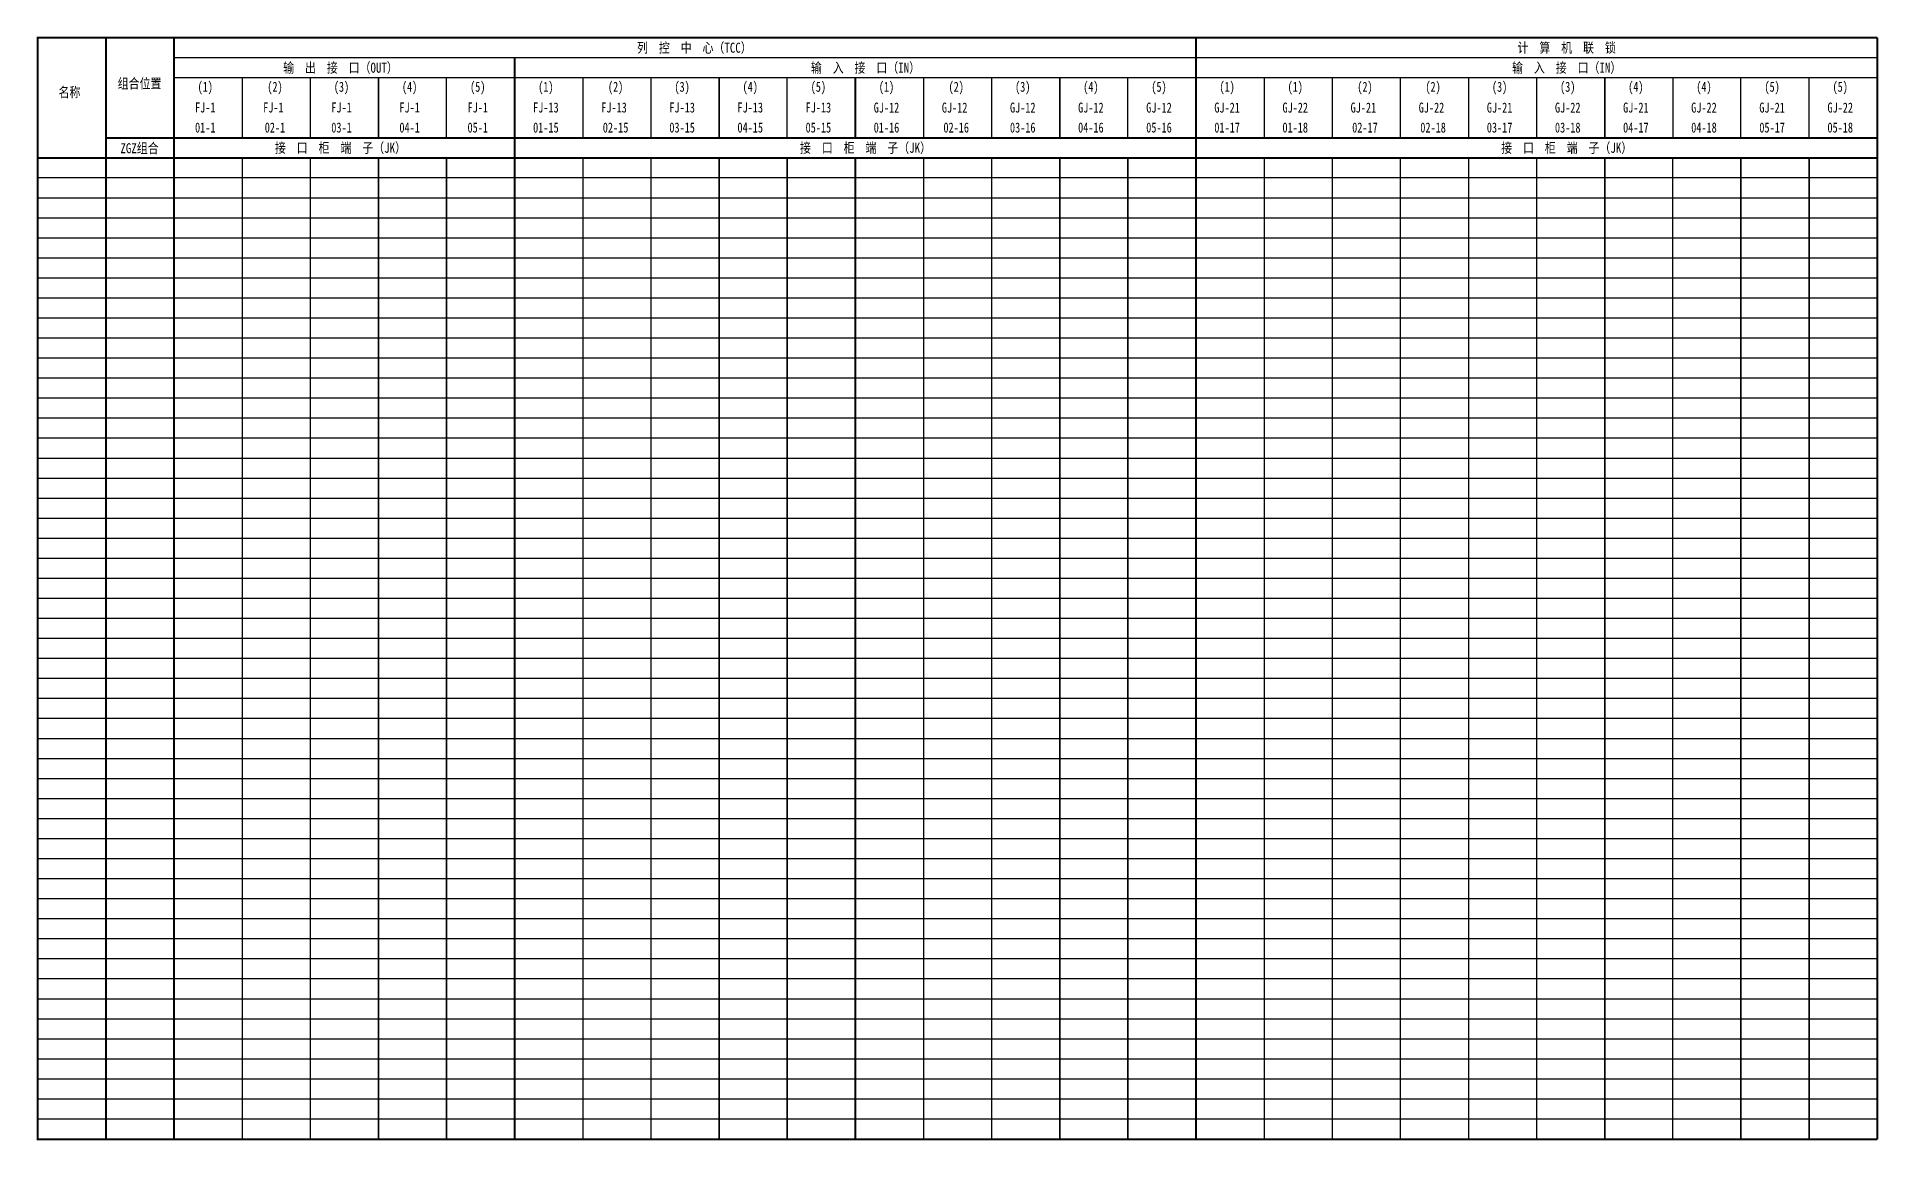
# Model space of a CAD drawing. Header units: inches. Extents: x 0 to 459, y -245 to 30.
import ezdxf
from ezdxf.enums import TextEntityAlignment as Align

# ---------------------------------------------------------------- set-up
doc = ezdxf.new("R2010")
doc.units = ezdxf.units.IN
doc.header["$MEASUREMENT"] = 0
doc.styles.add('CHINESE', font='SimSun.ttf', dxfattribs={"width": 0.9})
doc.styles.add('ITALICC', font='txt', dxfattribs={"width": 0.75})

msp = doc.modelspace()

# ---------------------------------------------------------------- linework, layer by layer
at = {"color": 0}
for p, q in [((459, 30), (0, 30)), ((34, -245), (34, 30)), ((34, -245), (34, 30)), ((34, -245), (34, 30)), ((51, 20), (51, 5)), ((68, 20), (68, 5)), ((85, 5), (85, 20)), ((85, 20), (85, 5)), ((102, 5), (102, 20)), ((102, 5), (102, 20)), ((136, 20), (136, 5)), ((153, 20), (153, 5)), ((170, 5), (170, 20)), ((170, 20), (170, 5)), ((187, 5), (187, 20)), ((187, 5), (187, 20)), ((221, 20), (221, 5)), ((238, 20), (238, 5)), ((255, 20), (255, 5)), ((255, 5), (255, 20)), ((272, 5), (272, 20)), ((272, 5), (272, 20)), ((306, 20), (306, 5)), ((323, 20), (323, 5)), ((340, 20), (340, 5)), ((357, 20), (357, 5)), ((374, 20), (374, 5)), ((391, 5), (391, 20)), ((391, 20), (391, 5)), ((408, 20), (408, 5)), ((425, 5), (425, 20)), ((425, 5), (425, 20)), ((442, 5), (442, 20)), ((442, 5), (442, 20)), ((459, 20), (459, 5)), ((34, 0), (34, -245)), ((34, 0), (34, -245)), ((51, 0), (51, -245)), ((68, 0), (68, -245)), ((85, 0), (85, -245)), ((85, -245), (85, 0)), ((102, 0), (102, -245)), ((102, -245), (102, 0)), ((102, -245), (102, 0)), ((136, 0), (136, -245)), ((153, 0), (153, -245)), ((170, 0), (170, -245)), ((170, -245), (170, 0)), ((187, 0), (187, -245)), ((187, -245), (187, 0)), ((187, -245), (187, 0)), ((221, 0), (221, -245)), ((238, 0), (238, -245)), ((255, -245), (255, 0)), ((255, 0), (255, -245)), ((272, -245), (272, 0)), ((272, -245), (272, 0)), ((272, 0), (272, -245)), ((306, 0), (306, -245)), ((323, 0), (323, -245)), ((340, 0), (340, -245)), ((357, 0), (357, -245)), ((374, 0), (374, -245)), ((391, 0), (391, -245)), ((391, -245), (391, 0)), ((408, -245), (408, 0)), ((425, 0), (425, -245)), ((425, -245), (425, 0)), ((425, -245), (425, 0)), ((442, 0), (442, -245)), ((442, -245), (442, 0)), ((442, -245), (442, 0)), ((459, 0), (459, -245)), ((459, -5), (16.27, -5)), ((459, -10), (0, -10)), ((459, -15), (0, -15)), ((459, -20), (0, -20)), ((459, -25), (0, -25)), ((459, -30), (0, -30)), ((459, -35), (0, -35)), ((459, -40), (0, -40)), ((459, -45), (0, -45)), ((459, -50), (0, -50)), ((459, -55), (0, -55)), ((459, -60), (0, -60)), ((459, -65), (0, -65)), ((459, -70), (0, -70)), ((459, -75), (0, -75)), ((459, -80), (0, -80)), ((459, -85), (0, -85)), ((459, -90), (0, -90)), ((459, -95), (0, -95)), ((459, -100), (0, -100)), ((459, -105), (16.27, -105)), ((459, -110), (0, -110)), ((459, -115), (0, -115)), ((459, -120), (0, -120)), ((459, -125), (0, -125)), ((459, -130), (0, -130)), ((459, -135), (0, -135)), ((459, -140), (0, -140)), ((459, -145), (0, -145)), ((459, -150), (0, -150)), ((459, -155), (0, -155)), ((459, -160), (0, -160)), ((459, -165), (0, -165)), ((459, -170), (0, -170)), ((459, -175), (0, -175)), ((459, -180), (0, -180)), ((459, -185), (0, -185)), ((459, -190), (0, -190)), ((459, -195), (0, -195)), ((459, -200), (0, -200)), ((459, -200), (0, -200)), ((459, -205), (0, -205)), ((459, -210), (0, -210)), ((459, -220), (0, -220)), ((459, -225), (0, -225)), ((459, -230), (0, -230)), ((459, -235), (0, -235)), ((459, -240), (0, -240)), ((459, -245), (0, -245)), ((459, -245), (0, -245)), ((459, -245), (0, -245)), ((459, -245), (0, -245))]:
    msp.add_line(p, q, dxfattribs=at)
for p, q in [((459, 25), (34, 25)), ((459, 20), (34, 20)), ((459, 0), (34, 0)), ((459, -5), (0, -5)), ((459, -105), (0, -105))]:
    msp.add_line(p, q)
at = {"color": 7}
msp.add_line((459, -215), (0, -215), dxfattribs=at)
at = {"color": 0, "const_width": 0.5}
for points in [[(459, 30), (0, 30), (0, -245), (459, -245)], [(17, 30), (17, -245)], [(34, 30), (34, -245)], [(289, 30), (289, -245)], [(459, 30), (459, -245)], [(119, 25), (119, -245)], [(204, 20), (204, 5)], [(17, 5), (459, 5)], [(459, 0), (0, 0)], [(34, 0), (459, 0)], [(204, 0), (204, -245)]]:
    msp.add_lwpolyline(points, dxfattribs=at)

# ---------------------------------------------------------------- texts
at = {"color": 7}
for s, style, width, p in [('列  控  中  心（TCC）', 'CHINESE', 0.8, (163.83, 27.58)), ('计  算  机  联  锁', 'CHINESE', 0.8, (381.52, 27.58)), ('输  出  接  口（OUT）', 'CHINESE', 0.8, (75.52, 22.58)), ('输  入  接  口（IN）', 'CHINESE', 0.8, (206.54, 22.58)), ('输  入  接  口（IN）', 'CHINESE', 0.8, (381.52, 22.58)), ('组合位置', 'CHINESE', 0.8, (25.38, 18.66)), ('(1)', 'ITALICC', 0.75, (41.78, 17.58)), ('(2)', 'ITALICC', 0.75, (59.18, 17.58)), ('(3)', 'ITALICC', 0.75, (75.78, 17.58)), ('(4)', 'ITALICC', 0.75, (92.78, 17.58)), ('(5)', 'ITALICC', 0.75, (109.78, 17.58)), ('(1)', 'ITALICC', 0.75, (126.78, 17.58)), ('(2)', 'ITALICC', 0.75, (144.18, 17.58)), ('(3)', 'ITALICC', 0.75, (160.78, 17.58)), ('(4)', 'ITALICC', 0.75, (177.78, 17.58)), ('(5)', 'ITALICC', 0.75, (194.78, 17.58)), ('(1)', 'ITALICC', 0.75, (211.78, 17.58)), ('(2)', 'ITALICC', 0.75, (229.18, 17.58)), ('(3)', 'ITALICC', 0.75, (245.78, 17.58)), ('(4)', 'ITALICC', 0.75, (262.78, 17.58)), ('(5)', 'ITALICC', 0.75, (279.78, 17.58)), ('(1)', 'ITALICC', 0.75, (296.78, 17.58)), ('(1)', 'ITALICC', 0.75, (313.78, 17.58)), ('(2)', 'ITALICC', 0.75, (331.18, 17.58)), ('(2)', 'ITALICC', 0.75, (348.18, 17.58)), ('(3)', 'ITALICC', 0.75, (364.78, 17.58)), ('(3)', 'ITALICC', 0.75, (381.78, 17.58)), ('(4)', 'ITALICC', 0.75, (398.78, 17.58)), ('(4)', 'ITALICC', 0.75, (415.78, 17.58)), ('(5)', 'ITALICC', 0.75, (432.78, 17.58)), ('(5)', 'ITALICC', 0.75, (449.78, 17.58)), ('名称', 'CHINESE', 0.8, (7.9, 16.48)), ('FJ-1', 'ITALICC', 0.75, (41.78, 12.58)), ('FJ-1', 'ITALICC', 0.75, (58.78, 12.58)), ('FJ-1', 'ITALICC', 0.75, (75.78, 12.58)), ('FJ-1', 'ITALICC', 0.75, (92.78, 12.58)), ('FJ-1', 'ITALICC', 0.75, (109.78, 12.58)), ('FJ-13', 'ITALICC', 0.75, (126.78, 12.58)), ('FJ-13', 'ITALICC', 0.75, (143.78, 12.58)), ('FJ-13', 'ITALICC', 0.75, (160.78, 12.58)), ('FJ-13', 'ITALICC', 0.75, (177.78, 12.58)), ('FJ-13', 'ITALICC', 0.75, (194.78, 12.58)), ('GJ-12', 'ITALICC', 0.75, (211.78, 12.58)), ('GJ-12', 'ITALICC', 0.75, (228.78, 12.58)), ('GJ-12', 'ITALICC', 0.75, (245.78, 12.58)), ('GJ-12', 'ITALICC', 0.75, (262.78, 12.58)), ('GJ-12', 'ITALICC', 0.75, (279.78, 12.58)), ('GJ-21', 'ITALICC', 0.75, (296.78, 12.58)), ('GJ-22', 'ITALICC', 0.75, (313.78, 12.58)), ('GJ-21', 'ITALICC', 0.75, (330.78, 12.58)), ('GJ-22', 'ITALICC', 0.75, (347.78, 12.58)), ('GJ-21', 'ITALICC', 0.75, (364.78, 12.58)), ('GJ-22', 'ITALICC', 0.75, (381.78, 12.58)), ('GJ-21', 'ITALICC', 0.75, (398.78, 12.58)), ('GJ-22', 'ITALICC', 0.75, (415.78, 12.58)), ('GJ-21', 'ITALICC', 0.75, (432.78, 12.58)), ('GJ-22', 'ITALICC', 0.75, (449.78, 12.58)), ('01-1', 'ITALICC', 0.75, (41.78, 7.58)), ('02-1', 'ITALICC', 0.75, (59.18, 7.58)), ('03-1', 'ITALICC', 0.75, (75.78, 7.58)), ('04-1', 'ITALICC', 0.75, (92.78, 7.58)), ('05-1', 'ITALICC', 0.75, (109.78, 7.58)), ('01-15', 'ITALICC', 0.75, (126.78, 7.58)), ('02-15', 'ITALICC', 0.75, (144.18, 7.58)), ('03-15', 'ITALICC', 0.75, (160.78, 7.58)), ('04-15', 'ITALICC', 0.75, (177.78, 7.58)), ('05-15', 'ITALICC', 0.75, (194.78, 7.58)), ('01-16', 'ITALICC', 0.75, (211.78, 7.58)), ('02-16', 'ITALICC', 0.75, (229.18, 7.58)), ('03-16', 'ITALICC', 0.75, (245.78, 7.58)), ('04-16', 'ITALICC', 0.75, (262.78, 7.58)), ('05-16', 'ITALICC', 0.75, (279.78, 7.58)), ('01-17', 'ITALICC', 0.75, (296.78, 7.58)), ('01-18', 'ITALICC', 0.75, (313.78, 7.58)), ('02-17', 'ITALICC', 0.75, (331.18, 7.58)), ('02-18', 'ITALICC', 0.75, (348.18, 7.58)), ('03-17', 'ITALICC', 0.75, (364.78, 7.58)), ('03-18', 'ITALICC', 0.75, (381.78, 7.58)), ('04-17', 'ITALICC', 0.75, (398.78, 7.58)), ('04-18', 'ITALICC', 0.75, (415.78, 7.58)), ('05-17', 'ITALICC', 0.75, (432.78, 7.58)), ('05-18', 'ITALICC', 0.75, (449.78, 7.58)), ('ZGZ组合', 'CHINESE', 0.8, (25.38, 2.49)), ('接  口  柜  端  子（JK）', 'CHINESE', 0.8, (75.52, 2.58)), ('接  口  柜  端  子（JK）', 'CHINESE', 0.8, (206.54, 2.58)), ('接  口  柜  端  子（JK）', 'CHINESE', 0.8, (381.52, 2.58))]:
    msp.add_text(s, height=2.5, dxfattribs=dict(at, style=style, width=width)).set_placement(p, align=Align.MIDDLE)

doc.saveas('drawing.dxf')
